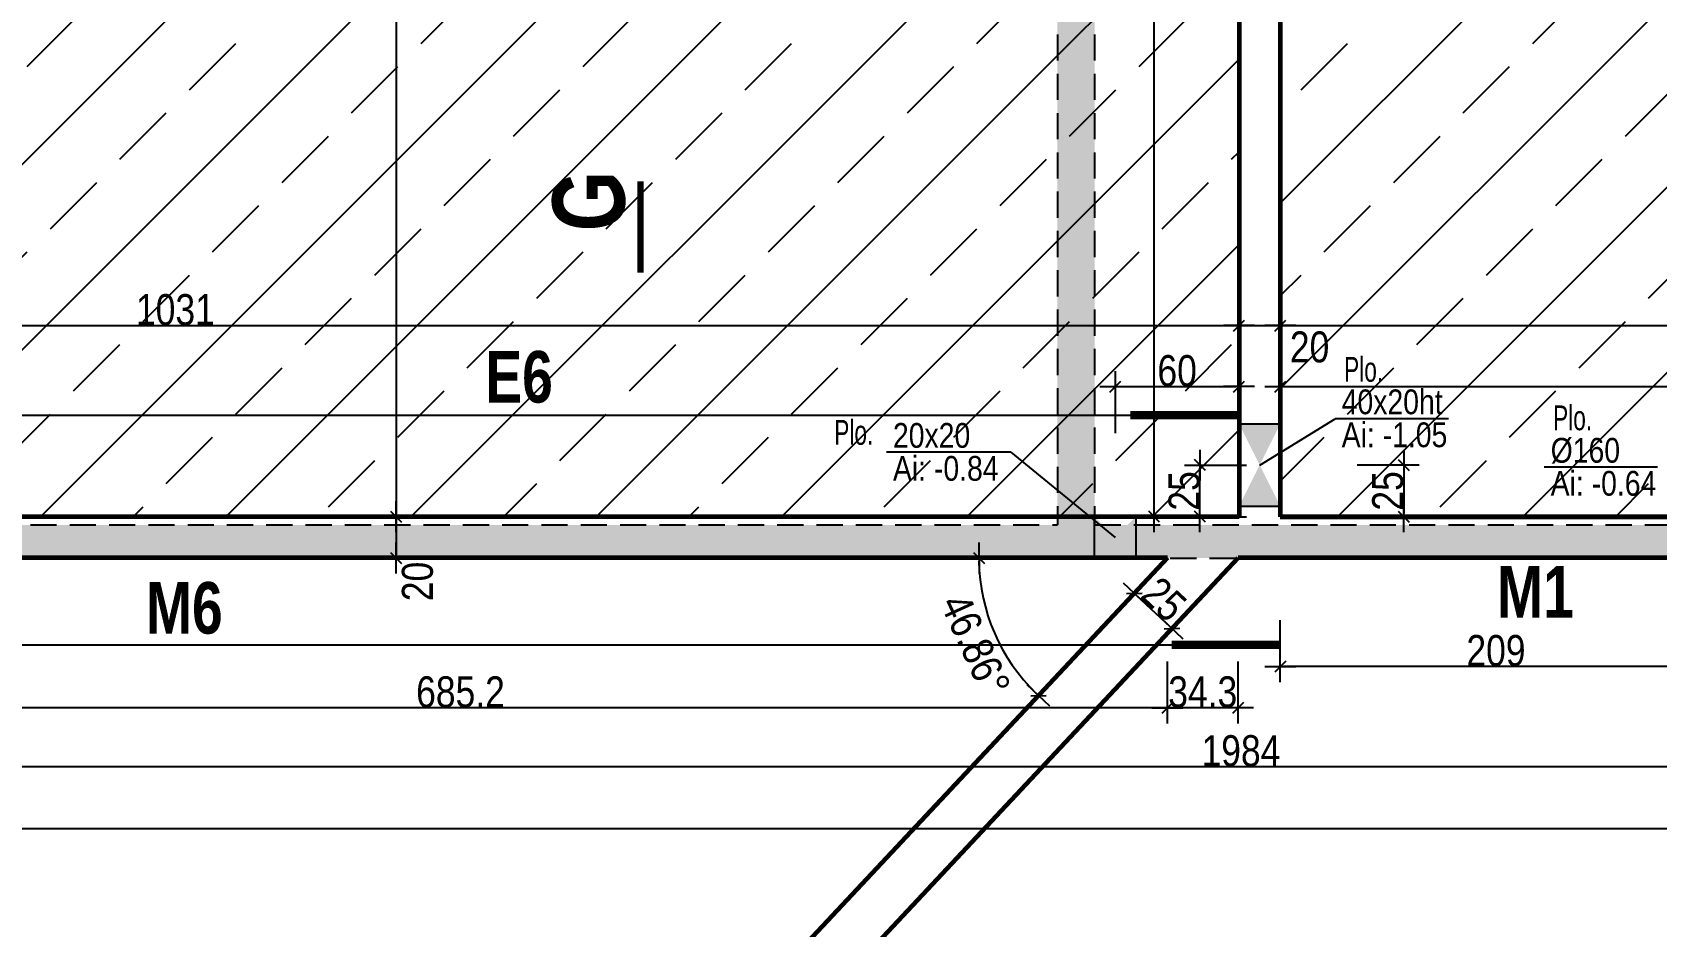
# Model space of a CAD drawing. Header units: centimetres. Extents: x 38820 to 82487, y -36363 to -12804.
# Drawn here: x 48193 to 48980, y -25191 to -24758 of the extents above; entities that cross this region are included whole.
import ezdxf
from ezdxf.enums import TextEntityAlignment as Align

# ---------------------------------------------------------------- set-up
doc = ezdxf.new("R2010")
doc.units = ezdxf.units.CM
doc.header["$LTSCALE"] = 0.5
doc.linetypes.add('CACHEX2', pattern=[19.05, 12.7, -6.35])
doc.layers.get('DEFPOINTS').update_dxf_attribs({"linetype": 'CONTINUOUS'})
for name, color, linetype in [('01_cote_gen', 4, 'CONTINUOUS'), ('01_murs_sup', 2, 'CACHEX2'), ('01_poch_BN', 9, 'CONTINUOUS'), ('01_resv', 32, 'CONTINUOUS'), ('01_texte', 230, 'CONTINUOUS'), ('AA_COTES', 2, 'CONTINUOUS')]:
    doc.layers.add(name, color=color, linetype=linetype)
doc.layers.add('01_murs_coup', color=5, linetype='CONTINUOUS', lineweight=60)
doc.styles.add('Arial Narrow', font='ARIALN.TTF')
doc.styles.add('impact', font='impact.ttf')
doc.styles.add('STYLE2', font='ARIALN.TTF')
doc.dimstyles.new('JB50', dxfattribs={"dimscale": 0.1, "dimtxt": 150, "dimasz": 15, "dimexe": 0.1, "dimexo": 0.1, "dimgap": 0.09, "dimtad": 1, "dimdec": 1, "dimdsep": 46, "dimtxsty": 'STYLE2', "dimblk1": 'BOND_G', "dimblk2": 'BOND_D', "dimsah": 1, "dimcen": 1.5, "dimdle": 0.01, "dimse1": 1, "dimse2": 1, "dimclrd": 4, "dimclre": 2, "dimclrt": 6, "dimazin": 2, "dimtfac": 2.333333, "dimtdec": 1, "dimtix": 1, "dimtmove": 2, "dimatfit": 3, "dimldrblk": 'BOND_G', "dimfxl": 1, "dimtolj": 1, "dimtzin": 0, "dimarcsym": 0})

# ---------------------------------------------------------------- blocks, each defined once
blk = doc.blocks.new('BOND_G')
at = {"layer": 'AA_COTES', "color": 0}
for p, q in [((0, -5), (0, 15)), ((5, 0), (-5, 0)), ((1.77, 1.77), (-1.77, -1.77))]:
    blk.add_line(p, q, dxfattribs=at)
blk = doc.blocks.new('BOND_D')
at = {"layer": 'AA_COTES', "color": 0}
for p, q in [((5, 0), (-5, 0)), ((-1.77, -1.77), (1.77, 1.77)), ((0, 5), (0, -15))]:
    blk.add_line(p, q, dxfattribs=at)
blk = doc.blocks.new('*D765')
at = {"layer": '01_cote_gen', "color": 4, "lineweight": -2, "transparency": 16777216}
blk.add_line((47748.14, -24899.77), (48776.13, -24899.77), dxfattribs=at)
at = {"layer": 'DEFPOINTS', "color": 0}
for p in [(48777.63, -24899.77), (48777.63, -24899.77), (47746.64, -24922.27)]:
    blk.add_point(p, dxfattribs=at)
at = {"layer": '01_cote_gen', "color": 4, "lineweight": -2, "transparency": 16777216, "xscale": 1.5, "yscale": 1.5, "zscale": 1.5, "rotation": 180}
blk.add_blockref('BOND_G', (47746.64, -24899.77), dxfattribs=at)
at = {"layer": '01_cote_gen', "color": 4, "lineweight": -2, "transparency": 16777216, "xscale": 1.5, "yscale": 1.5, "zscale": 1.5}
blk.add_blockref('BOND_D', (48777.63, -24899.77), dxfattribs=at)
at = {"layer": '01_cote_gen', "color": 6, "transparency": 16777216, "insert": (48262.14, -24892.1), "char_height": 15, "attachment_point": 5, "style": 'STYLE2'}
blk.add_mtext('\\A1;1031', dxfattribs=at)
blk = doc.blocks.new('*D766')
at = {"layer": '01_cote_gen', "color": 4, "lineweight": -2, "transparency": 16777216}
blk.add_line((48779.13, -24899.77), (48796.13, -24899.77), dxfattribs=at)
at = {"layer": 'DEFPOINTS', "color": 0}
for p in [(48797.63, -24899.77), (48777.63, -24907.27), (48797.63, -24907.27)]:
    blk.add_point(p, dxfattribs=at)
at = {"layer": '01_cote_gen', "color": 4, "lineweight": -2, "transparency": 16777216, "xscale": 1.5, "yscale": 1.5, "zscale": 1.5, "rotation": 180}
blk.add_blockref('BOND_G', (48777.63, -24899.77), dxfattribs=at)
at = {"layer": '01_cote_gen', "color": 4, "lineweight": -2, "transparency": 16777216, "xscale": 1.5, "yscale": 1.5, "zscale": 1.5}
blk.add_blockref('BOND_D', (48797.63, -24899.77), dxfattribs=at)
at = {"layer": '01_cote_gen', "color": 6, "transparency": 16777216, "insert": (48811.82, -24910.18), "char_height": 15, "attachment_point": 5, "style": 'STYLE2'}
blk.add_mtext('\\A1;20', dxfattribs=at)
blk = doc.blocks.new('*D767')
at = {"layer": '01_cote_gen', "color": 4, "lineweight": -2, "transparency": 16777216}
blk.add_line((48799.13, -24899.77), (49671.13, -24899.77), dxfattribs=at)
at = {"layer": 'DEFPOINTS', "color": 0}
for p in [(48797.63, -24867.52), (49672.63, -24887.79), (49672.63, -24899.77)]:
    blk.add_point(p, dxfattribs=at)
at = {"layer": '01_cote_gen', "color": 4, "lineweight": -2, "transparency": 16777216, "xscale": 1.5, "yscale": 1.5, "zscale": 1.5, "rotation": 180}
blk.add_blockref('BOND_G', (48797.63, -24899.77), dxfattribs=at)
at = {"layer": '01_cote_gen', "color": 4, "lineweight": -2, "transparency": 16777216, "xscale": 1.5, "yscale": 1.5, "zscale": 1.5}
blk.add_blockref('BOND_D', (49672.63, -24899.77), dxfattribs=at)
at = {"layer": '01_cote_gen', "color": 6, "transparency": 16777216, "insert": (49235.13, -24892.1), "char_height": 15, "attachment_point": 5, "style": 'STYLE2'}
blk.add_mtext('\\A1;875', dxfattribs=at)
blk = doc.blocks.new('*D768')
at = {"layer": '01_cote_gen', "color": 4, "lineweight": -2, "transparency": 16777216}
blk.add_line((48799.13, -24929.34), (49262.13, -24929.34), dxfattribs=at)
at = {"layer": 'DEFPOINTS', "color": 0}
for p in [(49263.63, -24929.34), (48797.63, -24939.48), (49263.63, -24939.48)]:
    blk.add_point(p, dxfattribs=at)
at = {"layer": '01_cote_gen', "color": 4, "lineweight": -2, "transparency": 16777216, "xscale": 1.5, "yscale": 1.5, "zscale": 1.5, "rotation": 180}
blk.add_blockref('BOND_G', (48797.63, -24929.34), dxfattribs=at)
at = {"layer": '01_cote_gen', "color": 4, "lineweight": -2, "transparency": 16777216, "xscale": 1.5, "yscale": 1.5, "zscale": 1.5}
blk.add_blockref('BOND_D', (49263.63, -24929.34), dxfattribs=at)
at = {"layer": '01_cote_gen', "color": 6, "transparency": 16777216, "insert": (49033.27, -24921.67), "char_height": 15, "attachment_point": 5, "style": 'STYLE2'}
blk.add_mtext('\\A1;466', dxfattribs=at)
blk = doc.blocks.new('*D813')
at = {"layer": '01_cote_gen', "color": 4, "lineweight": -2, "transparency": 16777216}
blk.add_line((48369.1, -24364.87), (48369.1, -24990.87), dxfattribs=at)
at = {"layer": 'DEFPOINTS', "color": 0}
for p in [(48346.6, -24363.37), (48369.1, -24992.37), (48398.72, -24992.37)]:
    blk.add_point(p, dxfattribs=at)
at = {"layer": '01_cote_gen', "color": 4, "lineweight": -2, "transparency": 16777216, "xscale": 1.5, "yscale": 1.5, "zscale": 1.5}
for name, p, rotation in [('BOND_G', (48369.1, -24363.37), 90), ('BOND_D', (48369.1, -24992.37), 270)]:
    blk.add_blockref(name, p, dxfattribs=dict(at, rotation=rotation))
at = {"layer": '01_cote_gen', "color": 6, "transparency": 16777216, "insert": (48361.44, -24677.87), "char_height": 15, "attachment_point": 5, "rotation": 90, "style": 'STYLE2'}
blk.add_mtext('\\A1;629', dxfattribs=at)
blk = doc.blocks.new('*D814')
at = {"layer": '01_cote_gen', "color": 4, "lineweight": -2, "transparency": 16777216}
blk.add_line((48369.1, -24993.87), (48369.1, -25010.89), dxfattribs=at)
at = {"layer": 'DEFPOINTS', "color": 0}
for p in [(48384.67, -24992.37), (48369.1, -25012.39), (48384.67, -25012.39)]:
    blk.add_point(p, dxfattribs=at)
at = {"layer": '01_cote_gen', "color": 4, "lineweight": -2, "transparency": 16777216, "xscale": 1.5, "yscale": 1.5, "zscale": 1.5}
for name, p, rotation in [('BOND_G', (48369.1, -24992.37), 90), ('BOND_D', (48369.1, -25012.39), 270)]:
    blk.add_blockref(name, p, dxfattribs=dict(at, rotation=rotation))
at = {"layer": '01_cote_gen', "color": 6, "transparency": 16777216, "insert": (48379.52, -25023.76), "char_height": 15, "attachment_point": 5, "rotation": 90, "style": 'STYLE2'}
blk.add_mtext('\\A1;20', dxfattribs=at)
blk = doc.blocks.new('*D824')
at = {"layer": '01_cote_gen', "color": 4, "lineweight": -2, "transparency": 16777216}
blk.add_line((48736.49, -24990.87), (48736.49, -24284.87), dxfattribs=at)
at = {"layer": 'DEFPOINTS', "color": 0}
for p in [(48736.49, -24283.37), (48787.63, -24283.37), (48777.63, -24992.37)]:
    blk.add_point(p, dxfattribs=at)
at = {"layer": '01_cote_gen', "color": 4, "lineweight": -2, "transparency": 16777216, "xscale": 1.5, "yscale": 1.5, "zscale": 1.5}
for name, p, rotation in [('BOND_D', (48736.49, -24283.37), 90), ('BOND_G', (48736.49, -24992.37), 270)]:
    blk.add_blockref(name, p, dxfattribs=dict(at, rotation=rotation))
at = {"layer": '01_cote_gen', "color": 6, "transparency": 16777216, "insert": (48728.82, -24637.87), "char_height": 15, "attachment_point": 5, "rotation": 90, "style": 'STYLE2'}
blk.add_mtext('\\A1;709', dxfattribs=at)
blk = doc.blocks.new('*D889')
at = {"layer": '01_cote_gen', "color": 4, "lineweight": -2, "transparency": 16777216}
blk.add_line((49689.13, -25113.54), (47708.14, -25113.54), dxfattribs=at)
at = {"layer": 'DEFPOINTS', "color": 0}
for p in [(47706.64, -25093.46), (49690.63, -25093.46), (47706.64, -25113.54)]:
    blk.add_point(p, dxfattribs=at)
at = {"layer": '01_cote_gen', "color": 4, "lineweight": -2, "transparency": 16777216, "xscale": 1.5, "yscale": 1.5, "zscale": 1.5, "rotation": 180}
blk.add_blockref('BOND_D', (47706.64, -25113.54), dxfattribs=at)
at = {"layer": '01_cote_gen', "color": 4, "lineweight": -2, "transparency": 16777216, "xscale": 1.5, "yscale": 1.5, "zscale": 1.5}
blk.add_blockref('BOND_G', (49690.63, -25113.54), dxfattribs=at)
at = {"layer": '01_cote_gen', "color": 6, "transparency": 16777216, "insert": (48778.56, -25105.87), "char_height": 15, "attachment_point": 5, "style": 'STYLE2'}
blk.add_mtext('\\A1;1984', dxfattribs=at)
blk = doc.blocks.new('*D890')
at = {"layer": '01_cote_gen', "color": 4, "lineweight": -2, "transparency": 16777216}
blk.add_line((52418.13, -25143.58), (47708.14, -25143.58), dxfattribs=at)
at = {"layer": 'DEFPOINTS', "color": 0}
for p in [(47706.64, -25121.04), (52419.63, -25121.04), (47706.64, -25143.58)]:
    blk.add_point(p, dxfattribs=at)
at = {"layer": '01_cote_gen', "color": 4, "lineweight": -2, "transparency": 16777216, "xscale": 1.5, "yscale": 1.5, "zscale": 1.5, "rotation": 180}
blk.add_blockref('BOND_D', (47706.64, -25143.58), dxfattribs=at)
at = {"layer": '01_cote_gen', "color": 4, "lineweight": -2, "transparency": 16777216, "xscale": 1.5, "yscale": 1.5, "zscale": 1.5}
blk.add_blockref('BOND_G', (52419.63, -25143.58), dxfattribs=at)
at = {"layer": '01_cote_gen', "color": 6, "transparency": 16777216, "insert": (50063.13, -25135.91), "char_height": 15, "attachment_point": 5, "style": 'STYLE2'}
blk.add_mtext('\\A1;4713', dxfattribs=at)
blk = doc.blocks.new('*D897')
at = {"layer": '01_cote_gen', "color": 4, "lineweight": -2, "transparency": 16777216}
blk.add_line((48775.68, -25085.03), (48744.42, -25085.03), dxfattribs=at)
at = {"layer": 'DEFPOINTS', "color": 0}
for p in [(48742.92, -25012.39), (48777.18, -25012.39), (48742.92, -25085.03)]:
    blk.add_point(p, dxfattribs=at)
at = {"layer": '01_cote_gen', "color": 4, "lineweight": -2, "transparency": 16777216, "xscale": 1.5, "yscale": 1.5, "zscale": 1.5, "rotation": 180}
blk.add_blockref('BOND_D', (48742.92, -25085.03), dxfattribs=at)
at = {"layer": '01_cote_gen', "color": 4, "lineweight": -2, "transparency": 16777216, "xscale": 1.5, "yscale": 1.5, "zscale": 1.5}
blk.add_blockref('BOND_G', (48777.18, -25085.03), dxfattribs=at)
at = {"layer": '01_cote_gen', "color": 6, "transparency": 16777216, "insert": (48760.05, -25077.36), "char_height": 15, "attachment_point": 5, "style": 'STYLE2'}
blk.add_mtext('\\A1;34.3', dxfattribs=at)
blk = doc.blocks.new('*D898')
at = {"layer": '01_cote_gen', "color": 4, "lineweight": -2, "transparency": 16777216}
blk.add_line((48741.42, -25085.03), (48059.21, -25085.03), dxfattribs=at)
at = {"layer": 'DEFPOINTS', "color": 0}
for p in [(48742.92, -25012.39), (48057.71, -25062.53), (48057.71, -25085.03)]:
    blk.add_point(p, dxfattribs=at)
at = {"layer": '01_cote_gen', "color": 4, "lineweight": -2, "transparency": 16777216, "xscale": 1.5, "yscale": 1.5, "zscale": 1.5, "rotation": 180}
blk.add_blockref('BOND_D', (48057.71, -25085.03), dxfattribs=at)
at = {"layer": '01_cote_gen', "color": 4, "lineweight": -2, "transparency": 16777216, "xscale": 1.5, "yscale": 1.5, "zscale": 1.5}
blk.add_blockref('BOND_G', (48742.92, -25085.03), dxfattribs=at)
at = {"layer": '01_cote_gen', "color": 6, "transparency": 16777216, "insert": (48400.31, -25077.36), "char_height": 15, "attachment_point": 5, "style": 'STYLE2'}
blk.add_mtext('\\A1;685.2', dxfattribs=at)
blk = doc.blocks.new('*D899')
at = {"layer": '01_cote_gen', "color": 4, "lineweight": -2, "transparency": 16777216}
blk.add_arc((48742.92, -25012.39), 91.37, 180.94061, 225.91897, dxfattribs=at)
at = {"layer": 'DEFPOINTS', "color": 0}
for p in [(48632.13, -25012.39), (48742.92, -25012.39), (48654.92, -25036.99), (48697.48, -25060.89)]:
    blk.add_point(p, dxfattribs=at)
at = {"layer": '01_cote_gen', "color": 4, "lineweight": -2, "transparency": 16777216, "xscale": 1.5, "yscale": 1.5, "zscale": 1.5}
for name, p, rotation in [('BOND_G', (48651.55, -25012.39), 90.47030577546509), ('BOND_D', (48680.44, -25079.06), 316.3892723004068)]:
    blk.add_blockref(name, p, dxfattribs=dict(at, rotation=rotation))
at = {"layer": '01_cote_gen', "color": 6, "transparency": 16777216, "insert": (48649.89, -25054.73), "char_height": 15, "attachment_point": 5, "rotation": 294.47346, "style": 'STYLE2'}
blk.add_mtext('\\A1;46.86°', dxfattribs=at)
blk = doc.blocks.new('*D902')
at = {"layer": '01_cote_gen', "color": 4, "lineweight": -2, "transparency": 16777216}
blk.add_line((48727.99, -25030.51), (48744.05, -25045.56), dxfattribs=at)
at = {"layer": 'DEFPOINTS', "color": 0}
for p in [(48722.21, -25034.5), (48740.45, -25051.59), (48745.14, -25046.58)]:
    blk.add_point(p, dxfattribs=at)
at = {"layer": '01_cote_gen', "color": 4, "lineweight": -2, "transparency": 16777216, "xscale": 1.5, "yscale": 1.5, "zscale": 1.5}
for name, p, rotation in [('BOND_G', (48726.9, -25029.49), 136.8595780758516), ('BOND_D', (48745.14, -25046.58), 316.8595780758516)]:
    blk.add_blockref(name, p, dxfattribs=dict(at, rotation=rotation))
at = {"layer": '01_cote_gen', "color": 6, "transparency": 16777216, "insert": (48741.26, -25032.44), "char_height": 15, "attachment_point": 5, "rotation": 316.85958, "style": 'STYLE2'}
blk.add_mtext('\\A1;25', dxfattribs=at)
blk = doc.blocks.new('*D1129')
at = {"layer": '01_cote_gen', "color": 4, "lineweight": -2, "transparency": 16777216}
blk.add_line((48857.42, -24968.88), (48857.42, -24990.87), dxfattribs=at)
at = {"layer": 'DEFPOINTS', "color": 0}
for p in [(48787.63, -24967.38), (48829.43, -24992.37), (48857.42, -24992.37)]:
    blk.add_point(p, dxfattribs=at)
at = {"layer": '01_cote_gen', "color": 4, "lineweight": -2, "transparency": 16777216, "xscale": 1.5, "yscale": 1.5, "zscale": 1.5}
for name, p, rotation in [('BOND_G', (48857.42, -24967.38), 90), ('BOND_D', (48857.42, -24992.37), 270)]:
    blk.add_blockref(name, p, dxfattribs=dict(at, rotation=rotation))
at = {"layer": '01_cote_gen', "color": 6, "transparency": 16777216, "insert": (48849.75, -24979.88), "char_height": 15, "attachment_point": 5, "rotation": 90, "style": 'STYLE2'}
blk.add_mtext('\\A1;25', dxfattribs=at)
blk = doc.blocks.new('*D1130')
at = {"layer": '01_cote_gen', "color": 4, "lineweight": -2, "transparency": 16777216}
blk.add_line((48758.71, -24990.87), (48758.71, -24968.88), dxfattribs=at)
at = {"layer": 'DEFPOINTS', "color": 0}
for p in [(48758.71, -24967.38), (48787.63, -24967.38), (48815.53, -24992.37)]:
    blk.add_point(p, dxfattribs=at)
at = {"layer": '01_cote_gen', "color": 4, "lineweight": -2, "transparency": 16777216, "xscale": 1.5, "yscale": 1.5, "zscale": 1.5}
for name, p, rotation in [('BOND_D', (48758.71, -24967.38), 90), ('BOND_G', (48758.71, -24992.37), 270)]:
    blk.add_blockref(name, p, dxfattribs=dict(at, rotation=rotation))
at = {"layer": '01_cote_gen', "color": 6, "transparency": 16777216, "insert": (48751.04, -24979.88), "char_height": 15, "attachment_point": 5, "rotation": 90, "style": 'STYLE2'}
blk.add_mtext('\\A1;25', dxfattribs=at)
blk = doc.blocks.new('*D1159')
at = {"layer": '01_cote_gen', "color": 4, "lineweight": -2, "transparency": 16777216}
blk.add_line((48719.13, -24929.34), (48776.13, -24929.34), dxfattribs=at)
at = {"layer": 'DEFPOINTS', "color": 0}
for p in [(48777.63, -24929.34), (48777.63, -24936.33), (48717.63, -25002.37)]:
    blk.add_point(p, dxfattribs=at)
at = {"layer": '01_cote_gen', "color": 4, "lineweight": -2, "transparency": 16777216, "xscale": 1.5, "yscale": 1.5, "zscale": 1.5, "rotation": 180}
blk.add_blockref('BOND_G', (48717.63, -24929.34), dxfattribs=at)
at = {"layer": '01_cote_gen', "color": 4, "lineweight": -2, "transparency": 16777216, "xscale": 1.5, "yscale": 1.5, "zscale": 1.5}
blk.add_blockref('BOND_D', (48777.63, -24929.34), dxfattribs=at)
at = {"layer": '01_cote_gen', "color": 6, "transparency": 16777216, "insert": (48747.63, -24921.67), "char_height": 15, "attachment_point": 5, "style": 'STYLE2'}
blk.add_mtext('\\A1;60', dxfattribs=at)
blk = doc.blocks.new('*D1160')
at = {"layer": '01_cote_gen', "color": 4, "lineweight": -2, "transparency": 16777216}
blk.add_line((49005.18, -25064.99), (48799.13, -25064.99), dxfattribs=at)
at = {"layer": 'DEFPOINTS', "color": 0}
for p in [(48797.63, -24987.38), (49006.68, -25002.34), (48797.63, -25064.99)]:
    blk.add_point(p, dxfattribs=at)
at = {"layer": '01_cote_gen', "color": 4, "lineweight": -2, "transparency": 16777216, "xscale": 1.5, "yscale": 1.5, "zscale": 1.5, "rotation": 180}
blk.add_blockref('BOND_D', (48797.63, -25064.99), dxfattribs=at)
at = {"layer": '01_cote_gen', "color": 4, "lineweight": -2, "transparency": 16777216, "xscale": 1.5, "yscale": 1.5, "zscale": 1.5}
blk.add_blockref('BOND_G', (49006.68, -25064.99), dxfattribs=at)
at = {"layer": '01_cote_gen', "color": 6, "transparency": 16777216, "insert": (48902.16, -25057.32), "char_height": 15, "attachment_point": 5, "style": 'STYLE2'}
blk.add_mtext('\\A1;209', dxfattribs=at)

msp = doc.modelspace()

# ---------------------------------------------------------------- hatches: boundary and pattern name
at = {"layer": '01_murs_sup'}
h = msp.add_hatch(dxfattribs=at)
h.set_pattern_fill('DASH', color=256, scale=2.5, angle=135)
h.set_pattern_definition([(135, (-19116.01, 5490.093), (-11.22532015, 9e-16), [7.9375, -7.9375])])
h.paths.add_polyline_path([(47916.634, -24996.391), (47722.634, -24996.391), (47722.634, -24851.349), (47706.634, -24851.349), (47706.634, -25012.391), (47916.634, -25012.391)])
h.paths.add_polyline_path([(49167.634, -24996.391), (48707.634, -24996.391), (48707.634, -24301.43), (48945.631, -24301.43), (48945.631, -24283.431), (48446.631, -24283.431), (48446.628, -24301.43), (48689.634, -24301.43), (48689.634, -24996.391), (48096.634, -24996.391), (48096.634, -25012.391), (49167.634, -25012.391)])
h.paths.add_polyline_path([(49342.634, -24996.391), (49262.634, -24996.391), (49262.634, -25012.391), (49342.634, -25012.391)], flags=17)
h.paths.add_polyline_path([(49690.631, -24283.431), (49047.631, -24283.431), (49047.631, -24301.43), (49672.631, -24301.43), (49672.631, -24996.391), (49522.634, -24996.391), (49522.634, -25012.391), (49690.631, -25012.391)])
at = {"layer": '01_poch_BN'}
h = msp.add_hatch(dxfattribs=at)
h.set_pattern_fill('ANSI33', color=256, scale=10)
h.paths.add_polyline_path([(48689.634, -24371.411), (48674.634, -24371.411), (48674.634, -24356.411), (48689.634, -24356.549), (48689.634, -24353.309), (48285.63, -24353.309), (48285.63, -24363.309), (48265.63, -24363.309), (48265.63, -24301.39), (47962.635, -24301.39), (47962.635, -24363.309), (47942.635, -24363.309), (47942.635, -24303.314), (47802.638, -24303.314), (47759.585, -24303.314), (47759.585, -24303.501), (47739.911, -24303.314), (47726.638, -24303.314), (47726.638, -24484.414), (47746.638, -24484.414), (47746.638, -24992.374), (48689.634, -24992.374)])
h.paths.add_polyline_path([(48138.591, -24413.693), (48123.591, -24413.693), (48123.591, -24398.693), (48138.591, -24398.693)], flags=16)
h = msp.add_hatch(dxfattribs=at)
h.set_pattern_fill('ANSI33', color=256, scale=10)
h.paths.add_polyline_path([(49263.631, -24414.407), (49248.631, -24414.407), (49248.77, -24399.409), (49263.631, -24399.546), (49263.631, -24414.407), (49263.631, -24992.374), (49268.631, -24992.374), (49268.631, -24854.391), (49288.631, -24854.391), (49288.631, -24992.374), (49313.631, -24992.374), (49313.631, -24363.374), (49392.64, -24363.374), (49392.64, -24301.43), (49077.635, -24301.43), (49077.637, -24637.364), (49057.635, -24637.364), (49057.635, -24363.374), (48797.634, -24363.374), (48797.634, -24992.374), (48998.682, -24992.374), (48998.682, -24992.332), (49015.457, -24992.374), (49263.631, -24992.374)])
h.paths.add_polyline_path([(49268.631, -24631.391), (49268.631, -24559.391), (49288.631, -24559.391), (49288.631, -24631.391)], flags=16)
h.paths.add_polyline_path([(49672.631, -24363.374), (49412.64, -24363.374), (49392.64, -24363.374), (49313.631, -24363.374), (49313.631, -24992.374), (49672.631, -24992.374)])
h.paths.add_polyline_path([(50020.63, -24363.374), (49710.64, -24363.374), (49710.64, -24508.344), (49725.869, -24508.344), (49725.869, -24523.344), (49710.64, -24523.344), (49710.64, -24947.324), (49710.725, -24947.324), (49710.728, -24987.324), (49710.708, -24992.374), (49720.688, -24992.374), (49720.688, -24977.374), (49735.688, -24977.374), (49735.688, -24992.374), (49990.507, -24992.374), (49990.645, -24977.375), (50005.607, -24977.374), (50005.607, -24992.374), (50020.63, -24992.374)])
h.paths.add_polyline_path([(50038.63, -24363.374), (50020.63, -24363.374), (50020.63, -24992.374), (50038.63, -24992.374)])
h.paths.add_polyline_path([(50313.62, -24363.374), (50060.634, -24363.374), (50060.634, -24992.374), (50073.64, -24992.374), (50073.641, -24992.335), (50089.59, -24992.374), (50313.62, -24992.374)])
h.paths.add_polyline_path([(50779.625, -24363.374), (50761.625, -24363.374), (50761.625, -24992.374), (50779.625, -24992.374)])
h.paths.add_polyline_path([(51318.625, -24637.368), (51227.635, -24637.368), (51207.635, -24637.368), (51207.635, -24363.374), (50929.635, -24363.374), (50909.635, -24363.374), (50779.625, -24363.374), (50779.625, -24542.358), (50794.625, -24542.358), (50794.625, -24557.358), (50779.625, -24557.358), (50779.625, -24992.374), (51052.615, -24992.374), (51052.616, -24992.334), (51068.614, -24992.374), (51318.625, -24992.374)])
h.paths.add_polyline_path([(51505.635, -24363.374), (51227.635, -24363.374), (51227.635, -24557.368), (51505.635, -24557.368)])
h.paths.add_polyline_path([(51343.619, -24413.415), (51328.619, -24413.415), (51328.619, -24398.415), (51343.619, -24398.415)], flags=16)
h.paths.add_polyline_path([(51726.627, -24363.374), (51525.635, -24363.374), (51525.635, -24637.368), (51505.635, -24637.368), (51368.625, -24637.368), (51368.625, -24992.374), (51726.627, -24992.374)])
h.paths.add_polyline_path([(51744.627, -24363.374), (51726.627, -24363.374), (51726.627, -24992.374), (51744.627, -24992.374)])
h.paths.add_polyline_path([(51858.627, -24655.391), (51744.627, -24655.391), (51744.627, -24673.391), (51858.627, -24673.391)])
h.paths.add_polyline_path([(51858.627, -24476.347), (51843.627, -24476.347), (51843.627, -24461.347), (51858.627, -24461.347), (51858.627, -24363.374), (51823.637, -24363.374), (51803.637, -24363.374), (51744.627, -24363.374), (51744.627, -24655.391), (51858.627, -24655.391)])
h.paths.add_polyline_path([(51858.627, -24673.391), (51744.627, -24673.391), (51744.627, -24992.374), (51758.628, -24992.374), (51758.628, -24992.334), (51774.627, -24992.374), (51858.627, -24992.374)])
h.paths.add_polyline_path([(52121.635, -24363.374), (52101.635, -24363.374), (51938.627, -24363.374), (51938.627, -24655.391), (51972.627, -24655.391), (51972.627, -24673.391), (51938.627, -24673.391), (51938.627, -24992.374), (52399.597, -24992.374), (52399.595, -24952.375), (52399.596, -24363.374)])
edge = h.paths.add_edge_path()
edge.add_arc((50538.073, -24697.975), 30.98, 0, 360)
h.paths.add_polyline_path([(50761.625, -24363.374), (50631.635, -24363.374), (50611.635, -24363.374), (50363.62, -24363.374), (50363.62, -24992.374), (50761.625, -24992.374)])
h = msp.add_hatch(dxfattribs=at)
h.set_pattern_fill('ANSI33', color=256, scale=10)
h.paths.add_polyline_path([(48707.634, -24556.285), (48707.496, -24556.285), (48707.496, -24541.285), (48707.604, -24353.309), (48689.634, -24353.309), (48689.634, -24992.374), (48707.634, -24992.374)])
h.paths.add_polyline_path([(48777.634, -24353.309), (48707.634, -24353.309), (48707.634, -24541.287), (48722.496, -24541.424), (48722.496, -24556.285), (48707.634, -24556.285), (48707.634, -24992.374), (48777.634, -24992.374)])

# ---------------------------------------------------------------- linework, layer by layer
at = {"layer": '01_murs_coup'}
for p, q in [((48777.634, -24283.374), (48777.634, -24992.374)), ((48777.634, -24283.374), (48777.634, -24992.374)), ((48797.634, -24283.374), (48797.634, -24992.374)), ((48797.634, -24283.374), (48797.634, -24992.374)), ((48777.634, -24992.374), (47706.638, -24992.374)), ((48797.634, -24992.374), (49672.64, -24992.374)), ((49672.64, -24992.374), (48797.634, -24992.374)), ((48797.634, -24992.374), (49672.64, -24992.374)), ((49672.64, -24992.374), (48797.634, -24992.374)), ((48742.937, -25012.374), (48057.705, -25012.374)), ((48742.937, -25012.374), (48261.488, -25526.134)), ((48274.053, -25549.287), (48777.199, -25012.374)), ((48274.053, -25549.287), (48777.199, -25012.374)), ((49690.64, -25012.374), (48777.199, -25012.374)), ((49690.64, -25012.374), (48777.199, -25012.374))]:
    msp.add_line(p, q, dxfattribs=at)
at = {"layer": '01_murs_sup', "ltscale": 2}
for p, q in [((48689.634, -24301.43), (48689.634, -24996.391)), ((48707.634, -24301.43), (48707.634, -24996.391)), ((48096.634, -24996.391), (48689.634, -24996.391)), ((48707.634, -24996.391), (49167.634, -24996.391)), ((48096.634, -25012.391), (49167.634, -25012.391))]:
    msp.add_line(p, q, dxfattribs=at)
at = {"layer": '01_resv'}
for p, q in [((48777.634, -24987.382), (48777.632, -24947.382)), ((48777.632, -24947.382), (48797.634, -24947.382)), ((48797.634, -24947.382), (48797.635, -24987.381)), ((48797.635, -24987.381), (48777.635, -24987.381)), ((48707.634, -25012.374), (48707.634, -24992.374)), ((48707.634, -24992.374), (48727.633, -24992.375)), ((48727.633, -24992.375), (48727.634, -25012.374)), ((48727.634, -25012.374), (48707.634, -25012.374))]:
    msp.add_line(p, q, dxfattribs=at)
for points in [[(48777.633, -24987.381), (48797.634, -24987.381), (48797.632, -24947.382), (48777.632, -24947.383)], [(48707.634, -24992.374), (48707.635, -25012.374), (48727.634, -25012.374), (48727.633, -24992.375)]]:
    msp.add_solid(points, dxfattribs=at)
at = {"layer": '01_texte'}
for p, q in [((48016.329, -24943.116), (48777.634, -24943.116)), ((48787.633, -24967.382), (48824.219, -24944.861)), ((48787.633, -24967.382), (48824.219, -24944.861)), ((48879.12, -24944.861), (48824.219, -24944.861)), ((48667.045, -24961.136), (48606.74, -24961.136)), ((48667.045, -24961.136), (48717.633, -25002.374)), ((48980.406, -24968.361), (48925.505, -24968.361)), ((47706.638, -25054.505), (48797.635, -25054.505))]:
    msp.add_line(p, q, dxfattribs=at)
for points, const_width in [([(48487.541, -24829.774), (48487.541, -24874.025)], 3), ([(48777.634, -24943.116), (48724.913, -24943.116)], 4), ([(48797.635, -25054.505), (48744.915, -25054.505)], 4)]:
    msp.add_lwpolyline(points, dxfattribs=dict(at, const_width=const_width))

# ---------------------------------------------------------------- texts
at = {"layer": '01_texte', "style": 'impact'}
msp.add_text('G', height=35, rotation=90, dxfattribs=at).set_placement((48490.393, -24839.433), align=Align.BOTTOM_CENTER)
for s, p in [('E6', (48428.683, -24944.546)), ('M1', (48921.262, -25048.771)), ('M6', (48266.453, -25056.531))]:
    msp.add_text(s, height=25, dxfattribs=at).set_placement(p, align=Align.BOTTOM_CENTER)
at = {"layer": '01_texte', "style": 'Arial Narrow', "width": 0.8}
for p in [(48828.545, -24926.957), (48929.831, -24950.457), (48581.444, -24957.515)]:
    msp.add_text('Plo.', height=12, dxfattribs=at).set_placement(p)
at = {"layer": '01_texte', "style": 'Arial Narrow'}
for s, p in [('40x20ht', (48827.386, -24942.702)), ('20x20', (48609.907, -24958.977)), ('Ai: -1.05', (48827.386, -24958.677)), ('%%C160', (48928.671, -24966.202)), ('Ai: -0.84', (48609.907, -24974.952)), ('Ai: -0.64', (48928.671, -24982.177))]:
    msp.add_text(s, height=12, dxfattribs=at).set_placement(p)

# ---------------------------------------------------------------- dimensions: what is measured, and where the dimension line sits
at = {"layer": '01_cote_gen'}
for base, p1, p2, picture, middle in [((48736.492, -24283.374), (48777.634, -24992.374), (48787.634, -24283.374), '*D824', (48728.824, -24637.874)), ((48369.103, -24992.374), (48346.603, -24363.374), (48398.721, -24992.374), '*D813', (48361.436, -24677.874)), ((48758.711, -24967.382), (48815.533, -24992.374), (48787.633, -24967.382), '*D1130', (48751.044, -24979.878)), ((48857.422, -24992.374), (48787.633, -24967.382), (48829.431, -24992.374), '*D1129', (48849.755, -24979.878))]:
    dim = msp.add_linear_dim(base=base, p1=p1, p2=p2, angle=90, dimstyle='JB50', dxfattribs=at)
    dim.commit()
    dim.dimension.update_dxf_attribs({"geometry": picture, "text_midpoint": middle})
for base, p1, p2, picture, middle in [((49672.631, -24899.767), (48797.634, -24867.523), (49672.631, -24887.792), '*D767', (49235.133, -24892.1)), ((48777.634, -24899.767), (47746.638, -24922.267), (48777.634, -24899.767), '*D765', (48262.136, -24892.1)), ((48777.634, -24929.342), (48717.634, -25002.374), (48777.634, -24936.327), '*D1159', (48747.634, -24921.674)), ((48797.635, -25064.99), (49006.682, -25002.344), (48797.635, -24987.381), '*D1160', (48902.158, -25057.323)), ((48057.705, -25085.032), (48742.921, -25012.391), (48057.705, -25062.532), '*D898', (48400.313, -25077.365)), ((48742.921, -25085.032), (48777.183, -25012.391), (48742.921, -25012.391), '*D897', (48760.052, -25077.365)), ((47706.638, -25143.581), (52419.631, -25121.039), (47706.638, -25121.039), '*D890', (50063.135, -25135.914))]:
    dim = msp.add_linear_dim(base=base, p1=p1, p2=p2, dimstyle='JB50', dxfattribs=at)
    dim.commit()
    dim.dimension.update_dxf_attribs({"geometry": picture, "text_midpoint": middle})
for base, p1, p2, picture, middle in [((48797.634, -24899.767), (48777.634, -24907.267), (48797.634, -24907.267), '*D766', (48811.82, -24910.176)), ((49263.631, -24929.342), (48797.634, -24939.476), (49263.631, -24939.476), '*D768', (49033.265, -24921.674)), ((47706.638, -25113.539), (49690.631, -25093.461), (47706.638, -25093.461), '*D889', (48778.561, -25105.871))]:
    dim = msp.add_linear_dim(base=base, p1=p1, p2=p2, dimstyle='JB50', dxfattribs=at)
    dim.commit()
    dim.dimension.update_dxf_attribs({"geometry": picture, "text_midpoint": middle, "dimtype": 160})
dim = msp.add_linear_dim(base=(48369.103, -25012.391), p1=(48384.67, -24992.374), p2=(48384.67, -25012.391), angle=90, dimstyle='JB50', dxfattribs=at)
dim.commit()
dim.dimension.update_dxf_attribs({"geometry": '*D814', "text_midpoint": (48379.518, -25023.763), "dimtype": 160})
dim = msp.add_angular_dim_3p(base=(48654.925, -25036.993), center=(48742.921, -25012.391), p1=(48632.134, -25012.391), p2=(48697.476, -25060.886), dimstyle='JB50', dxfattribs=at)
dim.commit()
dim.dimension.update_dxf_attribs({"geometry": '*D899', "text_midpoint": (48649.893, -25054.734), "dimtype": 165})
dim = msp.add_aligned_dim(p1=(48722.207, -25034.495), p2=(48740.449, -25051.59), distance=6.864, dimstyle='JB50', dxfattribs=at)
dim.commit()
dim.dimension.update_dxf_attribs({"geometry": '*D902', "text_midpoint": (48741.264, -25032.439)})

doc.saveas('drawing.dxf')
